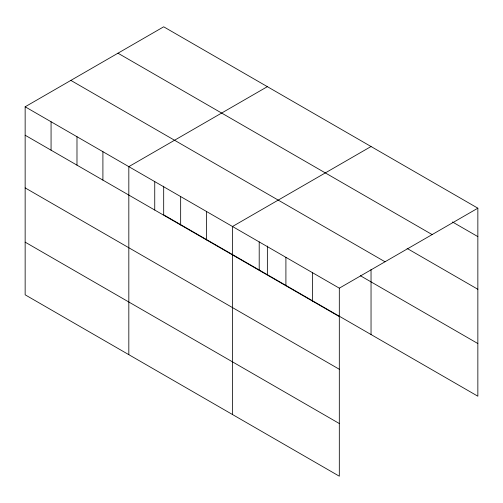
<?xml version="1.0" encoding="UTF-8"?>
<svg xmlns="http://www.w3.org/2000/svg" width="503" height="503" viewBox="0 0 503 503"><rect width="100%" height="100%" fill="white"/><g stroke="black" fill="none" stroke-linecap="round" stroke-linejoin="round"><path stroke-width="0.75" d="M25.15 106.793L339.311 288.169L339.311 476.196L25.15 294.815L25.15 106.793L163.689 26.804L477.85 208.185L477.85 396.207L163.689 214.831L163.689 186.173M267.363 86.661L128.825 166.644L128.825 354.672M371.038 146.518L232.499 226.501L232.499 414.522M339.311 288.169L477.85 208.185M452.48 221.974L477.85 236.617M117.972 53.199L432.134 234.58M407.084 248.425L477.85 289.282M70.866 80.398L385.028 261.774M360.4 275.738L477.85 343.543M25.15 135.225L339.311 316.601M25.15 187.889L339.311 369.265M25.15 242.15L339.311 423.526M371.038 269.47L371.038 334.539M312.608 272.752L312.608 301.184M285.905 257.335L285.905 285.767M267.363 246.03L267.363 274.682M259.202 241.918L259.202 270.35M206.576 211.537L206.576 239.969M180.659 196.572L180.659 225.004M154.742 181.608L154.742 210.04M102.908 151.68L102.908 180.112M76.984 136.715L76.984 165.147M51.067 121.757L51.067 150.183"/></g></svg>
